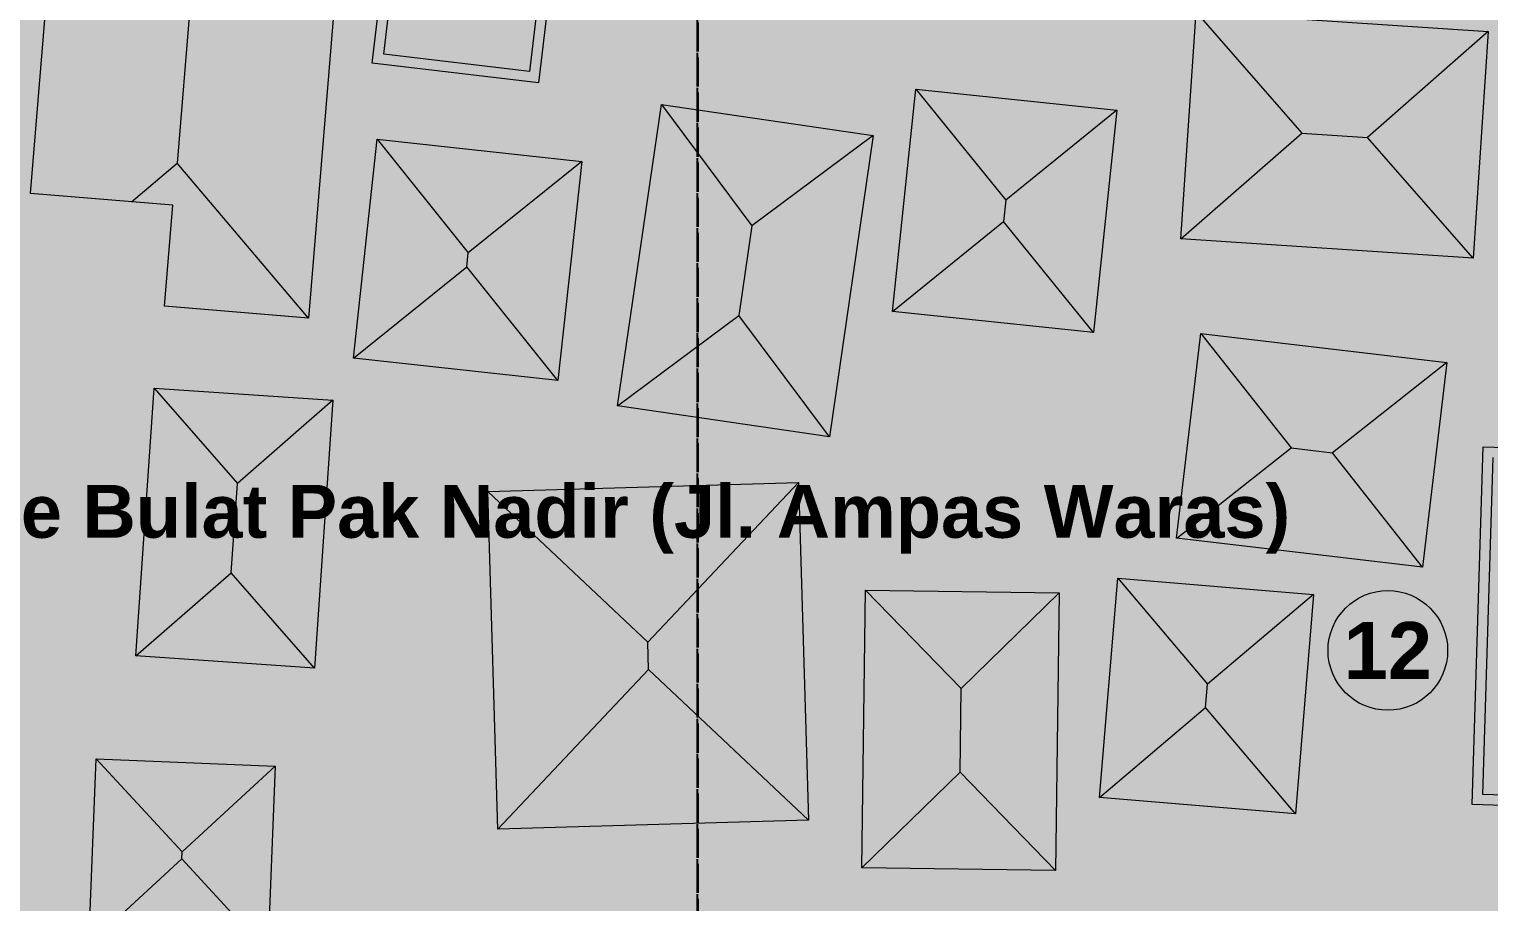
# Model space of a CAD drawing. Header units: metres. Extents: x 305909 to 307171, y 9156037 to 9156671.
# Drawn here: x 306410.9 to 306474.4, y 9156429.1 to 9156467 of the extents above; entities that cross this region are included whole.
import ezdxf
from ezdxf.enums import TextEntityAlignment as Align

# ---------------------------------------------------------------- set-up
doc = ezdxf.new("R2010")
doc.units = ezdxf.units.M
doc.linetypes.add('DASHED', pattern=[1.524, 1.27, -0.254])
doc.linetypes.add('DASHED2', pattern=[0.762, 0.635, -0.127])
for name, color, linetype, lineweight, true_color in [('B-BANGUNAN_PERMUKIMAN', 7, 'Continuous', 13, 0xf0cd8c), ('B-BAYANGAN', 7, 'Continuous', 0, 0x76786c), ('T-BANGUNAN_KLASTER_INTI', 7, 'Continuous', 13, 0xe88c3c), ('T-BANGUNAN_KLASTER_PERLUASAN', 7, 'Continuous', 13, 0xf3b978), ('T-KLASTER_TEMPE_INTI', 7, 'DASHED', 35, 0xd26e14), ('T-KLASTER_UMKM_PERLUASAN', 7, 'DASHED2', 25, 0xe6a046), ('T-NOMOR_ELEMEN', 7, 'Continuous', 18, 0x141414), ('T-TITIK_PRODUSEN', 7, 'Continuous', 30, 0x8c1e0a), ('Z-R-UP', 7, 'Continuous', 0, 0xffecc8), ('Z-R-UT', 7, 'Continuous', 0, 0xffd699)]:
    doc.layers.add(name, color=color, linetype=linetype, lineweight=lineweight, true_color=true_color)
doc.styles.add('ARIALB', font='arialbd.ttf')

msp = doc.modelspace()

# ---------------------------------------------------------------- hatches: boundary and pattern name
at = {"layer": 'B-BANGUNAN_PERMUKIMAN', "true_color": 0xce7852}
h = msp.add_hatch(color=23, dxfattribs=at)
h.dxf.hatch_style = 1
h.paths.add_polyline_path([(306441.059, 9156491.932), (306439.51, 9156484.099), (306435.485, 9156484.894), (306433.092, 9156464.669), (306425.858, 9156465.525), (306427.097, 9156475.998), (306416.282, 9156476.766), (306416.73, 9156483.067), (306427.84, 9156482.278), (306429.192, 9156493.703), (306436.426, 9156492.847), (306441.059, 9156491.932)])
at = {"layer": 'B-BANGUNAN_PERMUKIMAN', "true_color": 0xe6855b}
h = msp.add_hatch(color=23, dxfattribs=at)
h.dxf.hatch_style = 1
h.paths.add_polyline_path([(306417.944, 9156468.083), (306417.374, 9156461.186), (306415.395, 9156459.508), (306411, 9156459.871), (306412.236, 9156474.82), (306417.944, 9156468.083)])
at = {"layer": 'B-BANGUNAN_PERMUKIMAN', "true_color": 0xb36847}
h = msp.add_hatch(color=25, dxfattribs=at)
h.dxf.hatch_style = 1
h.paths.add_polyline_path([(306423.084, 9156454.448), (306417.374, 9156461.186), (306417.944, 9156468.083), (306421.07, 9156470.731), (306424.406, 9156470.455), (306423.084, 9156454.448)])
at = {"layer": 'B-BANGUNAN_PERMUKIMAN', "true_color": 0xe6865b}
h = msp.add_hatch(color=23, dxfattribs=at)
h.dxf.hatch_style = 1
h.paths.add_polyline_path([(306466.266, 9156462.494), (306461.01, 9156457.895), (306461.667, 9156467.751), (306466.266, 9156462.494)])
at = {"layer": 'B-BANGUNAN_PERMUKIMAN', "true_color": 0xe3845a}
h = msp.add_hatch(color=23, dxfattribs=at)
h.dxf.hatch_style = 1
h.paths.add_polyline_path([(306474.367, 9156466.904), (306469.111, 9156462.305), (306466.266, 9156462.494), (306461.667, 9156467.751), (306474.367, 9156466.904)])
at = {"layer": 'B-BANGUNAN_PERMUKIMAN', "true_color": 0xb56948}
h = msp.add_hatch(color=35, dxfattribs=at)
h.dxf.hatch_style = 1
h.paths.add_polyline_path([(306473.71, 9156457.049), (306473.709, 9156457.049), (306469.111, 9156462.305), (306474.367, 9156466.904), (306473.71, 9156457.049)])
at = {"layer": 'B-BANGUNAN_PERMUKIMAN', "true_color": 0xe7865c}
h = msp.add_hatch(color=23, dxfattribs=at)
h.dxf.hatch_style = 1
h.paths.add_polyline_path([(306449.484, 9156464.406), (306453.395, 9156459.579), (306453.298, 9156458.649), (306448.471, 9156454.738), (306448.471, 9156454.738), (306449.484, 9156464.406)])
at = {"layer": 'B-BANGUNAN_PERMUKIMAN', "true_color": 0xe2845a}
h = msp.add_hatch(color=23, dxfattribs=at)
h.dxf.hatch_style = 1
h.paths.add_polyline_path([(306453.395, 9156459.579), (306449.484, 9156464.406), (306458.222, 9156463.49), (306458.222, 9156463.49), (306453.395, 9156459.579)])
at = {"layer": 'B-BANGUNAN_PERMUKIMAN', "true_color": 0xe8875c}
h = msp.add_hatch(color=23, dxfattribs=at)
h.dxf.hatch_style = 1
h.paths.add_polyline_path([(306438.429, 9156463.728), (306442.364, 9156458.455), (306441.798, 9156454.565), (306436.525, 9156450.631), (306438.429, 9156463.728)])
at = {"layer": 'B-BANGUNAN_PERMUKIMAN', "true_color": 0xe18359}
h = msp.add_hatch(color=23, dxfattribs=at)
h.dxf.hatch_style = 1
h.paths.add_polyline_path([(306442.364, 9156458.455), (306438.429, 9156463.728), (306447.637, 9156462.389), (306447.637, 9156462.389), (306442.364, 9156458.455)])
at = {"layer": 'B-BANGUNAN_PERMUKIMAN', "true_color": 0xb46947}
h = msp.add_hatch(color=35, dxfattribs=at)
h.dxf.hatch_style = 1
h.paths.add_polyline_path([(306453.298, 9156458.649), (306453.395, 9156459.579), (306458.222, 9156463.49), (306457.21, 9156453.822), (306453.298, 9156458.649)])
at = {"layer": 'B-BANGUNAN_PERMUKIMAN', "true_color": 0xe7865c}
h = msp.add_hatch(color=23, dxfattribs=at)
h.dxf.hatch_style = 1
h.paths.add_polyline_path([(306426.074, 9156462.22), (306426.074, 9156462.22), (306430.036, 9156457.289), (306429.969, 9156456.674), (306425.038, 9156452.711), (306426.074, 9156462.22)])
at = {"layer": 'B-BANGUNAN_PERMUKIMAN', "true_color": 0xe2845a}
h = msp.add_hatch(color=23, dxfattribs=at)
h.dxf.hatch_style = 1
h.paths.add_polyline_path([(306430.036, 9156457.289), (306426.074, 9156462.22), (306434.967, 9156461.251), (306434.967, 9156461.251), (306430.036, 9156457.289)])
at = {"layer": 'B-BANGUNAN_PERMUKIMAN', "true_color": 0xb36847}
h = msp.add_hatch(color=25, dxfattribs=at)
h.dxf.hatch_style = 1
h.paths.add_polyline_path([(306441.798, 9156454.565), (306442.364, 9156458.455), (306447.637, 9156462.389), (306445.732, 9156449.292), (306441.798, 9156454.565)])
at = {"layer": 'B-BANGUNAN_PERMUKIMAN', "true_color": 0xb86b49}
h = msp.add_hatch(color=35, dxfattribs=at)
h.dxf.hatch_style = 1
h.paths.add_polyline_path([(306466.266, 9156462.494), (306469.111, 9156462.305), (306473.709, 9156457.049), (306461.01, 9156457.895), (306466.266, 9156462.494)])
at = {"layer": 'B-BANGUNAN_PERMUKIMAN', "true_color": 0xb96b49}
h = msp.add_hatch(color=35, dxfattribs=at)
h.dxf.hatch_style = 1
h.paths.add_polyline_path([(306417.374, 9156461.186), (306423.084, 9156454.448), (306416.831, 9156454.965), (306417.194, 9156459.359), (306415.395, 9156459.508), (306417.374, 9156461.186)])
at = {"layer": 'B-BANGUNAN_PERMUKIMAN', "true_color": 0xb46947}
h = msp.add_hatch(color=35, dxfattribs=at)
h.dxf.hatch_style = 1
h.paths.add_polyline_path([(306429.969, 9156456.674), (306430.036, 9156457.289), (306434.967, 9156461.251), (306433.931, 9156451.742), (306429.969, 9156456.674)])
at = {"layer": 'B-BANGUNAN_PERMUKIMAN', "true_color": 0xb96b49}
h = msp.add_hatch(color=35, dxfattribs=at)
h.dxf.hatch_style = 1
h.paths.add_polyline_path([(306453.298, 9156458.649), (306457.21, 9156453.822), (306448.471, 9156454.738), (306453.298, 9156458.649)])
h = msp.add_hatch(color=35, dxfattribs=at)
h.dxf.hatch_style = 1
h.paths.add_polyline_path([(306429.969, 9156456.674), (306433.931, 9156451.742), (306425.038, 9156452.711), (306429.969, 9156456.674)])
at = {"layer": 'B-BANGUNAN_PERMUKIMAN', "true_color": 0xba6c4a}
h = msp.add_hatch(color=35, dxfattribs=at)
h.dxf.hatch_style = 1
h.paths.add_polyline_path([(306436.525, 9156450.631), (306441.798, 9156454.565), (306445.732, 9156449.292), (306436.525, 9156450.631)])
at = {"layer": 'B-BANGUNAN_PERMUKIMAN', "true_color": 0xe7875c}
h = msp.add_hatch(color=23, dxfattribs=at)
h.dxf.hatch_style = 1
h.paths.add_polyline_path([(306465.799, 9156448.803), (306460.822, 9156444.883), (306461.879, 9156453.781), (306465.799, 9156448.803)])
at = {"layer": 'B-BANGUNAN_PERMUKIMAN', "true_color": 0xe2835a}
h = msp.add_hatch(color=23, dxfattribs=at)
h.dxf.hatch_style = 1
h.paths.add_polyline_path([(306467.59, 9156448.59), (306465.799, 9156448.803), (306461.879, 9156453.781), (306472.568, 9156452.511), (306467.59, 9156448.59)])
at = {"layer": 'B-BANGUNAN_PERMUKIMAN', "true_color": 0xb46847}
h = msp.add_hatch(color=25, dxfattribs=at)
h.dxf.hatch_style = 1
h.paths.add_polyline_path([(306471.511, 9156443.613), (306467.59, 9156448.59), (306472.568, 9156452.511), (306472.568, 9156452.511), (306471.511, 9156443.613)])
at = {"layer": 'B-BANGUNAN_PERMUKIMAN', "true_color": 0xe6865b}
h = msp.add_hatch(color=23, dxfattribs=at)
h.dxf.hatch_style = 1
h.paths.add_polyline_path([(306416.382, 9156451.405), (306419.997, 9156447.261), (306419.733, 9156443.379), (306415.588, 9156439.763), (306416.382, 9156451.405)])
at = {"layer": 'B-BANGUNAN_PERMUKIMAN', "true_color": 0xe3845a}
h = msp.add_hatch(color=23, dxfattribs=at)
h.dxf.hatch_style = 1
h.paths.add_polyline_path([(306424.142, 9156450.876), (306419.997, 9156447.261), (306416.382, 9156451.405), (306424.142, 9156450.876)])
at = {"layer": 'B-BANGUNAN_PERMUKIMAN', "true_color": 0xb56948}
h = msp.add_hatch(color=35, dxfattribs=at)
h.dxf.hatch_style = 1
h.paths.add_polyline_path([(306419.733, 9156443.379), (306419.997, 9156447.261), (306424.142, 9156450.876), (306423.348, 9156439.235), (306419.733, 9156443.379)])
at = {"layer": 'B-BANGUNAN_PERMUKIMAN', "true_color": 0xb96c49}
h = msp.add_hatch(color=35, dxfattribs=at)
h.dxf.hatch_style = 1
h.paths.add_polyline_path([(306465.799, 9156448.803), (306467.59, 9156448.59), (306471.511, 9156443.613), (306460.821, 9156444.883), (306460.822, 9156444.883), (306465.799, 9156448.803)])
at = {"layer": 'B-BANGUNAN_PERMUKIMAN', "true_color": 0xce7852}
h = msp.add_hatch(color=23, dxfattribs=at)
h.dxf.hatch_style = 1
h.paths.add_polyline_path([(306484.615, 9156444.571), (306484.442, 9156438.923), (306481.392, 9156439.016), (306481.281, 9156435.41), (306477.855, 9156435.515), (306477.783, 9156433.169), (306473.66, 9156433.295), (306474.136, 9156448.852), (306481.236, 9156448.635), (306481.115, 9156444.678), (306484.615, 9156444.571)])
at = {"layer": 'B-BANGUNAN_PERMUKIMAN', "true_color": 0xe5855b}
h = msp.add_hatch(color=23, dxfattribs=at)
h.dxf.hatch_style = 1
h.paths.add_polyline_path([(306444.382, 9156447.304), (306437.834, 9156440.359), (306430.889, 9156446.907), (306444.382, 9156447.304)])
at = {"layer": 'B-BANGUNAN_PERMUKIMAN', "true_color": 0xe4855b}
h = msp.add_hatch(color=23, dxfattribs=at)
h.dxf.hatch_style = 1
h.paths.add_polyline_path([(306437.834, 9156440.359), (306437.869, 9156439.169), (306431.321, 9156432.224), (306430.889, 9156446.907), (306437.834, 9156440.359)])
at = {"layer": 'B-BANGUNAN_PERMUKIMAN', "true_color": 0xb76a48}
h = msp.add_hatch(color=35, dxfattribs=at)
h.dxf.hatch_style = 1
h.paths.add_polyline_path([(306444.814, 9156432.621), (306444.814, 9156432.621), (306437.869, 9156439.169), (306437.834, 9156440.359), (306444.382, 9156447.304), (306444.814, 9156432.621)])
at = {"layer": 'B-BANGUNAN_PERMUKIMAN', "true_color": 0xb86b49}
h = msp.add_hatch(color=35, dxfattribs=at)
h.dxf.hatch_style = 1
h.paths.add_polyline_path([(306419.733, 9156443.379), (306423.348, 9156439.235), (306423.348, 9156439.234), (306415.588, 9156439.763), (306419.733, 9156443.379)])
at = {"layer": 'B-BANGUNAN_PERMUKIMAN', "true_color": 0xe7865c}
h = msp.add_hatch(color=23, dxfattribs=at)
h.dxf.hatch_style = 1
h.paths.add_polyline_path([(306458.261, 9156443.137), (306462.163, 9156438.526), (306462.079, 9156437.514), (306457.467, 9156433.612), (306458.261, 9156443.137)])
at = {"layer": 'B-BANGUNAN_PERMUKIMAN', "true_color": 0xe3845a}
h = msp.add_hatch(color=23, dxfattribs=at)
h.dxf.hatch_style = 1
h.paths.add_polyline_path([(306462.163, 9156438.526), (306458.261, 9156443.137), (306466.774, 9156442.428), (306462.163, 9156438.526)])
at = {"layer": 'B-BANGUNAN_PERMUKIMAN', "true_color": 0xe5855b}
h = msp.add_hatch(color=23, dxfattribs=at)
h.dxf.hatch_style = 1
h.paths.add_polyline_path([(306447.302, 9156442.613), (306451.456, 9156438.348), (306451.408, 9156434.702), (306447.144, 9156430.548), (306447.302, 9156442.613)])
at = {"layer": 'B-BANGUNAN_PERMUKIMAN', "true_color": 0xe4855b}
h = msp.add_hatch(color=23, dxfattribs=at)
h.dxf.hatch_style = 1
h.paths.add_polyline_path([(306455.721, 9156442.502), (306455.721, 9156442.502), (306451.456, 9156438.348), (306447.302, 9156442.613), (306455.721, 9156442.502)])
at = {"layer": 'B-BANGUNAN_PERMUKIMAN', "true_color": 0xb66a48}
h = msp.add_hatch(color=35, dxfattribs=at)
h.dxf.hatch_style = 1
h.paths.add_polyline_path([(306451.408, 9156434.702), (306451.456, 9156438.348), (306455.721, 9156442.502), (306455.562, 9156430.437), (306455.562, 9156430.437), (306451.408, 9156434.702)])
at = {"layer": 'B-BANGUNAN_PERMUKIMAN', "true_color": 0xb46947}
h = msp.add_hatch(color=35, dxfattribs=at)
h.dxf.hatch_style = 1
h.paths.add_polyline_path([(306462.079, 9156437.514), (306462.163, 9156438.526), (306466.774, 9156442.428), (306466.774, 9156442.428), (306465.981, 9156432.903), (306462.079, 9156437.514)])
at = {"layer": 'B-BANGUNAN_PERMUKIMAN', "true_color": 0xb66a48}
h = msp.add_hatch(color=35, dxfattribs=at)
h.dxf.hatch_style = 1
h.paths.add_polyline_path([(306437.869, 9156439.169), (306444.814, 9156432.621), (306431.321, 9156432.224), (306431.321, 9156432.224), (306437.869, 9156439.169)])
at = {"layer": 'B-BANGUNAN_PERMUKIMAN', "true_color": 0xb86b49}
h = msp.add_hatch(color=35, dxfattribs=at)
h.dxf.hatch_style = 1
h.paths.add_polyline_path([(306462.079, 9156437.514), (306465.981, 9156432.903), (306457.467, 9156433.612), (306462.079, 9156437.514)])
at = {"layer": 'B-BANGUNAN_PERMUKIMAN', "true_color": 0xe6865b}
h = msp.add_hatch(color=23, dxfattribs=at)
h.dxf.hatch_style = 1
h.paths.add_polyline_path([(306417.598, 9156431.244), (306417.586, 9156430.939), (306413.538, 9156427.209), (306413.537, 9156427.209), (306413.867, 9156435.292), (306417.598, 9156431.244)])
at = {"layer": 'B-BANGUNAN_PERMUKIMAN', "true_color": 0xe4855a}
h = msp.add_hatch(color=23, dxfattribs=at)
h.dxf.hatch_style = 1
h.paths.add_polyline_path([(306421.646, 9156434.974), (306417.598, 9156431.244), (306413.867, 9156435.292), (306421.646, 9156434.974)])
at = {"layer": 'B-BANGUNAN_PERMUKIMAN', "true_color": 0xb56948}
h = msp.add_hatch(color=35, dxfattribs=at)
h.dxf.hatch_style = 1
h.paths.add_polyline_path([(306421.316, 9156426.891), (306417.586, 9156430.939), (306417.598, 9156431.244), (306421.646, 9156434.974), (306421.316, 9156426.891)])
at = {"layer": 'B-BANGUNAN_PERMUKIMAN', "true_color": 0xb76a48}
h = msp.add_hatch(color=35, dxfattribs=at)
h.dxf.hatch_style = 1
h.paths.add_polyline_path([(306451.408, 9156434.702), (306455.562, 9156430.437), (306447.144, 9156430.548), (306451.408, 9156434.702)])
at = {"layer": 'B-BANGUNAN_PERMUKIMAN', "true_color": 0xb76a49}
h = msp.add_hatch(color=35, dxfattribs=at)
h.dxf.hatch_style = 1
h.paths.add_polyline_path([(306417.586, 9156430.939), (306421.316, 9156426.891), (306413.538, 9156427.209), (306417.586, 9156430.939)])
at = {"layer": 'B-BAYANGAN', "true_color": 0x76786c}
h = msp.add_hatch(color=8, dxfattribs=at)
h.dxf.hatch_style = 1
h.paths.add_polyline_path([(306441.809, 9156491.182), (306440.26, 9156483.349), (306436.235, 9156484.144), (306433.842, 9156463.919), (306426.608, 9156464.775), (306427.847, 9156475.248), (306417.032, 9156476.016), (306417.48, 9156482.317), (306428.59, 9156481.528), (306429.942, 9156492.953), (306437.176, 9156492.097), (306441.809, 9156491.182)])
h = msp.add_hatch(color=8, dxfattribs=at)
h.dxf.hatch_style = 1
h.paths.add_polyline_path([(306441.809, 9156491.182), (306440.26, 9156483.349), (306436.235, 9156484.144), (306433.842, 9156463.919), (306426.608, 9156464.775), (306427.847, 9156475.248), (306417.032, 9156476.016), (306417.48, 9156482.317), (306428.59, 9156481.528), (306429.942, 9156492.953), (306437.176, 9156492.097), (306441.809, 9156491.182)])
h = msp.add_hatch(color=8, dxfattribs=at)
h.dxf.hatch_style = 1
h.paths.add_polyline_path([(306425.157, 9156469.705), (306423.834, 9156453.698), (306417.581, 9156454.215), (306417.944, 9156458.609), (306411.75, 9156459.121), (306412.986, 9156474.071), (306419.18, 9156473.559), (306418.904, 9156470.222), (306425.157, 9156469.705)])
h = msp.add_hatch(color=8, dxfattribs=at)
h.dxf.hatch_style = 1
h.paths.add_polyline_path([(306425.157, 9156469.705), (306423.834, 9156453.698), (306417.581, 9156454.215), (306417.944, 9156458.609), (306411.75, 9156459.121), (306412.986, 9156474.071), (306419.18, 9156473.559), (306418.904, 9156470.222), (306425.157, 9156469.705)])
h = msp.add_hatch(color=8, dxfattribs=at)
h.dxf.hatch_style = 1
h.paths.add_polyline_path([(306475.117, 9156466.154), (306474.46, 9156456.299), (306461.76, 9156457.145), (306462.417, 9156467.001), (306475.117, 9156466.154)])
h = msp.add_hatch(color=8, dxfattribs=at)
h.dxf.hatch_style = 1
h.paths.add_polyline_path([(306475.117, 9156466.154), (306474.46, 9156456.299), (306461.76, 9156457.145), (306462.417, 9156467.001), (306475.117, 9156466.154)])
h = msp.add_hatch(color=8, dxfattribs=at)
h.dxf.hatch_style = 1
h.paths.add_polyline_path([(306458.972, 9156462.74), (306457.96, 9156453.072), (306449.221, 9156453.988), (306450.234, 9156463.656), (306458.972, 9156462.74)])
h = msp.add_hatch(color=8, dxfattribs=at)
h.dxf.hatch_style = 1
h.paths.add_polyline_path([(306458.972, 9156462.74), (306457.96, 9156453.072), (306449.221, 9156453.988), (306450.234, 9156463.656), (306458.972, 9156462.74)])
h = msp.add_hatch(color=8, dxfattribs=at)
h.dxf.hatch_style = 1
h.paths.add_polyline_path([(306448.387, 9156461.639), (306446.482, 9156448.542), (306437.274, 9156449.881), (306439.179, 9156462.978), (306448.387, 9156461.639)])
h = msp.add_hatch(color=8, dxfattribs=at)
h.dxf.hatch_style = 1
h.paths.add_polyline_path([(306448.387, 9156461.639), (306446.482, 9156448.542), (306437.274, 9156449.881), (306439.179, 9156462.978), (306448.387, 9156461.639)])
h = msp.add_hatch(color=8, dxfattribs=at)
h.dxf.hatch_style = 1
h.paths.add_polyline_path([(306435.717, 9156460.501), (306434.681, 9156450.992), (306425.788, 9156451.961), (306426.823, 9156461.47), (306435.717, 9156460.501)])
h = msp.add_hatch(color=8, dxfattribs=at)
h.dxf.hatch_style = 1
h.paths.add_polyline_path([(306435.717, 9156460.501), (306434.681, 9156450.992), (306425.788, 9156451.961), (306426.823, 9156461.47), (306435.717, 9156460.501)])
h = msp.add_hatch(color=8, dxfattribs=at)
h.dxf.hatch_style = 1
h.paths.add_polyline_path([(306473.318, 9156451.761), (306472.261, 9156442.863), (306461.571, 9156444.133), (306462.629, 9156453.031), (306473.318, 9156451.761)])
h = msp.add_hatch(color=8, dxfattribs=at)
h.dxf.hatch_style = 1
h.paths.add_polyline_path([(306473.318, 9156451.761), (306472.261, 9156442.863), (306461.571, 9156444.133), (306462.629, 9156453.031), (306473.318, 9156451.761)])
h = msp.add_hatch(color=8, dxfattribs=at)
h.dxf.hatch_style = 1
h.paths.add_polyline_path([(306424.892, 9156450.126), (306424.098, 9156438.484), (306416.338, 9156439.013), (306417.132, 9156450.655), (306424.892, 9156450.126)])
h = msp.add_hatch(color=8, dxfattribs=at)
h.dxf.hatch_style = 1
h.paths.add_polyline_path([(306424.892, 9156450.126), (306424.098, 9156438.484), (306416.338, 9156439.013), (306417.132, 9156450.655), (306424.892, 9156450.126)])
h = msp.add_hatch(color=8, dxfattribs=at)
h.dxf.hatch_style = 1
h.paths.add_polyline_path([(306445.564, 9156431.871), (306432.071, 9156431.474), (306431.639, 9156446.157), (306445.133, 9156446.554), (306445.564, 9156431.871)])
h = msp.add_hatch(color=8, dxfattribs=at)
h.dxf.hatch_style = 1
h.paths.add_polyline_path([(306445.564, 9156431.871), (306432.071, 9156431.474), (306431.639, 9156446.157), (306445.133, 9156446.554), (306445.564, 9156431.871)])
h = msp.add_hatch(color=8, dxfattribs=at)
h.dxf.hatch_style = 1
h.paths.add_polyline_path([(306456.471, 9156441.752), (306456.312, 9156429.687), (306447.894, 9156429.798), (306448.052, 9156441.863), (306456.471, 9156441.752)])
h = msp.add_hatch(color=8, dxfattribs=at)
h.dxf.hatch_style = 1
h.paths.add_polyline_path([(306456.471, 9156441.752), (306456.312, 9156429.687), (306447.894, 9156429.798), (306448.052, 9156441.863), (306456.471, 9156441.752)])
h = msp.add_hatch(color=8, dxfattribs=at)
h.dxf.hatch_style = 1
h.paths.add_polyline_path([(306467.524, 9156441.678), (306466.731, 9156432.153), (306458.217, 9156432.862), (306459.011, 9156442.387), (306467.524, 9156441.678)])
h = msp.add_hatch(color=8, dxfattribs=at)
h.dxf.hatch_style = 1
h.paths.add_polyline_path([(306467.524, 9156441.678), (306466.731, 9156432.153), (306458.217, 9156432.862), (306459.011, 9156442.387), (306467.524, 9156441.678)])
h = msp.add_hatch(color=8, dxfattribs=at)
h.dxf.hatch_style = 1
h.paths.add_polyline_path([(306422.396, 9156434.224), (306422.066, 9156426.141), (306414.287, 9156426.459), (306414.617, 9156434.542), (306422.396, 9156434.224)])
h = msp.add_hatch(color=8, dxfattribs=at)
h.dxf.hatch_style = 1
h.paths.add_polyline_path([(306422.396, 9156434.224), (306422.066, 9156426.141), (306414.287, 9156426.459), (306414.617, 9156434.542), (306422.396, 9156434.224)])
at = {"layer": 'T-BANGUNAN_KLASTER_INTI', "true_color": 0xe88428}
h = msp.add_hatch(color=30, dxfattribs=at)
h.dxf.hatch_style = 1
h.paths.add_polyline_path([(306441.059, 9156491.932), (306439.51, 9156484.099), (306435.485, 9156484.894), (306433.092, 9156464.669), (306425.858, 9156465.525), (306427.097, 9156475.998), (306416.282, 9156476.766), (306416.73, 9156483.067), (306427.84, 9156482.278), (306429.192, 9156493.703), (306436.426, 9156492.847), (306441.059, 9156491.932)])
at = {"layer": 'T-BANGUNAN_KLASTER_INTI', "true_color": 0xff932c}
h = msp.add_hatch(color=30, dxfattribs=at)
h.dxf.hatch_style = 1
h.paths.add_polyline_path([(306417.944, 9156468.083), (306417.374, 9156461.186), (306415.395, 9156459.508), (306411, 9156459.871), (306412.236, 9156474.82), (306417.944, 9156468.083)])
at = {"layer": 'T-BANGUNAN_KLASTER_INTI', "true_color": 0xca7322}
h = msp.add_hatch(color=32, dxfattribs=at)
h.dxf.hatch_style = 1
h.paths.add_polyline_path([(306423.084, 9156454.448), (306417.374, 9156461.186), (306417.944, 9156468.083), (306421.07, 9156470.731), (306424.406, 9156470.455), (306423.084, 9156454.448)])
at = {"layer": 'T-BANGUNAN_KLASTER_INTI', "true_color": 0xff942c}
h = msp.add_hatch(color=30, dxfattribs=at)
h.dxf.hatch_style = 1
h.paths.add_polyline_path([(306426.074, 9156462.22), (306426.074, 9156462.22), (306430.036, 9156457.289), (306429.969, 9156456.674), (306425.038, 9156452.711), (306426.074, 9156462.22)])
at = {"layer": 'T-BANGUNAN_KLASTER_INTI', "true_color": 0xff912c}
h = msp.add_hatch(color=30, dxfattribs=at)
h.dxf.hatch_style = 1
h.paths.add_polyline_path([(306430.036, 9156457.289), (306426.074, 9156462.22), (306434.967, 9156461.251), (306434.967, 9156461.251), (306430.036, 9156457.289)])
at = {"layer": 'T-BANGUNAN_KLASTER_INTI', "true_color": 0xd07623}
h = msp.add_hatch(color=32, dxfattribs=at)
h.dxf.hatch_style = 1
h.paths.add_polyline_path([(306417.374, 9156461.186), (306423.084, 9156454.448), (306416.831, 9156454.965), (306417.194, 9156459.359), (306415.395, 9156459.508), (306417.374, 9156461.186)])
at = {"layer": 'T-BANGUNAN_KLASTER_INTI', "true_color": 0xcb7323}
h = msp.add_hatch(color=32, dxfattribs=at)
h.dxf.hatch_style = 1
h.paths.add_polyline_path([(306429.969, 9156456.674), (306430.036, 9156457.289), (306434.967, 9156461.251), (306433.931, 9156451.742), (306429.969, 9156456.674)])
at = {"layer": 'T-BANGUNAN_KLASTER_INTI', "true_color": 0xd07623}
h = msp.add_hatch(color=32, dxfattribs=at)
h.dxf.hatch_style = 1
h.paths.add_polyline_path([(306429.969, 9156456.674), (306433.931, 9156451.742), (306425.038, 9156452.711), (306429.969, 9156456.674)])
at = {"layer": 'T-BANGUNAN_KLASTER_INTI', "true_color": 0xff932c}
h = msp.add_hatch(color=30, dxfattribs=at)
h.dxf.hatch_style = 1
h.paths.add_polyline_path([(306416.382, 9156451.405), (306419.997, 9156447.261), (306419.733, 9156443.379), (306415.588, 9156439.763), (306416.382, 9156451.405)])
at = {"layer": 'T-BANGUNAN_KLASTER_INTI', "true_color": 0xff912c}
h = msp.add_hatch(color=30, dxfattribs=at)
h.dxf.hatch_style = 1
h.paths.add_polyline_path([(306424.142, 9156450.876), (306419.997, 9156447.261), (306416.382, 9156451.405), (306424.142, 9156450.876)])
at = {"layer": 'T-BANGUNAN_KLASTER_INTI', "true_color": 0xcc7423}
h = msp.add_hatch(color=32, dxfattribs=at)
h.dxf.hatch_style = 1
h.paths.add_polyline_path([(306419.733, 9156443.379), (306419.997, 9156447.261), (306424.142, 9156450.876), (306423.348, 9156439.235), (306419.733, 9156443.379)])
at = {"layer": 'T-BANGUNAN_KLASTER_INTI', "true_color": 0xff932c}
h = msp.add_hatch(color=30, dxfattribs=at)
h.dxf.hatch_style = 1
h.paths.add_polyline_path([(306444.382, 9156447.304), (306437.834, 9156440.359), (306430.889, 9156446.907), (306444.382, 9156447.304)])
at = {"layer": 'T-BANGUNAN_KLASTER_INTI', "true_color": 0xff922c}
h = msp.add_hatch(color=30, dxfattribs=at)
h.dxf.hatch_style = 1
h.paths.add_polyline_path([(306437.834, 9156440.359), (306437.869, 9156439.169), (306431.321, 9156432.224), (306430.889, 9156446.907), (306437.834, 9156440.359)])
at = {"layer": 'T-BANGUNAN_KLASTER_INTI', "true_color": 0xce7523}
h = msp.add_hatch(color=32, dxfattribs=at)
h.dxf.hatch_style = 1
h.paths.add_polyline_path([(306444.814, 9156432.621), (306444.814, 9156432.621), (306437.869, 9156439.169), (306437.834, 9156440.359), (306444.382, 9156447.304), (306444.814, 9156432.621)])
at = {"layer": 'T-BANGUNAN_KLASTER_INTI', "true_color": 0xcf7623}
h = msp.add_hatch(color=32, dxfattribs=at)
h.dxf.hatch_style = 1
h.paths.add_polyline_path([(306419.733, 9156443.379), (306423.348, 9156439.235), (306423.348, 9156439.234), (306415.588, 9156439.763), (306419.733, 9156443.379)])
at = {"layer": 'T-BANGUNAN_KLASTER_INTI', "true_color": 0xcc7423}
h = msp.add_hatch(color=32, dxfattribs=at)
h.dxf.hatch_style = 1
h.paths.add_polyline_path([(306437.869, 9156439.169), (306444.814, 9156432.621), (306431.321, 9156432.224), (306431.321, 9156432.224), (306437.869, 9156439.169)])
at = {"layer": 'T-BANGUNAN_KLASTER_INTI', "true_color": 0xff932c}
h = msp.add_hatch(color=30, dxfattribs=at)
h.dxf.hatch_style = 1
h.paths.add_polyline_path([(306417.598, 9156431.244), (306417.586, 9156430.939), (306413.538, 9156427.209), (306413.537, 9156427.209), (306413.867, 9156435.292), (306417.598, 9156431.244)])
at = {"layer": 'T-BANGUNAN_KLASTER_INTI', "true_color": 0xff922c}
h = msp.add_hatch(color=30, dxfattribs=at)
h.dxf.hatch_style = 1
h.paths.add_polyline_path([(306421.646, 9156434.974), (306417.598, 9156431.244), (306413.867, 9156435.292), (306421.646, 9156434.974)])
at = {"layer": 'T-BANGUNAN_KLASTER_INTI', "true_color": 0xcc7423}
h = msp.add_hatch(color=32, dxfattribs=at)
h.dxf.hatch_style = 1
h.paths.add_polyline_path([(306421.316, 9156426.891), (306417.586, 9156430.939), (306417.598, 9156431.244), (306421.646, 9156434.974), (306421.316, 9156426.891)])
at = {"layer": 'T-BANGUNAN_KLASTER_INTI', "true_color": 0xce7523}
h = msp.add_hatch(color=32, dxfattribs=at)
h.dxf.hatch_style = 1
h.paths.add_polyline_path([(306417.586, 9156430.939), (306421.316, 9156426.891), (306413.538, 9156427.209), (306417.586, 9156430.939)])
at = {"layer": 'T-BANGUNAN_KLASTER_PERLUASAN', "true_color": 0xfdb167}
h = msp.add_hatch(color=31, dxfattribs=at)
h.dxf.hatch_style = 1
h.paths.add_polyline_path([(306466.266, 9156462.494), (306461.01, 9156457.895), (306461.667, 9156467.751), (306466.266, 9156462.494)])
at = {"layer": 'T-BANGUNAN_KLASTER_PERLUASAN', "true_color": 0xf9ae65}
h = msp.add_hatch(color=21, dxfattribs=at)
h.dxf.hatch_style = 1
h.paths.add_polyline_path([(306474.367, 9156466.904), (306469.111, 9156462.305), (306466.266, 9156462.494), (306461.667, 9156467.751), (306474.367, 9156466.904)])
at = {"layer": 'T-BANGUNAN_KLASTER_PERLUASAN', "true_color": 0xc68a50}
h = msp.add_hatch(color=23, dxfattribs=at)
h.dxf.hatch_style = 1
h.paths.add_polyline_path([(306473.71, 9156457.049), (306473.709, 9156457.049), (306469.111, 9156462.305), (306474.367, 9156466.904), (306473.71, 9156457.049)])
at = {"layer": 'T-BANGUNAN_KLASTER_PERLUASAN', "true_color": 0xfeb167}
h = msp.add_hatch(color=31, dxfattribs=at)
h.dxf.hatch_style = 1
h.paths.add_polyline_path([(306449.484, 9156464.406), (306453.395, 9156459.579), (306453.298, 9156458.649), (306448.471, 9156454.738), (306448.471, 9156454.738), (306449.484, 9156464.406)])
at = {"layer": 'T-BANGUNAN_KLASTER_PERLUASAN', "true_color": 0xf8ad65}
h = msp.add_hatch(color=21, dxfattribs=at)
h.dxf.hatch_style = 1
h.paths.add_polyline_path([(306453.395, 9156459.579), (306449.484, 9156464.406), (306458.222, 9156463.49), (306458.222, 9156463.49), (306453.395, 9156459.579)])
at = {"layer": 'T-BANGUNAN_KLASTER_PERLUASAN', "true_color": 0xfeb267}
h = msp.add_hatch(color=31, dxfattribs=at)
h.dxf.hatch_style = 1
h.paths.add_polyline_path([(306438.429, 9156463.728), (306442.364, 9156458.455), (306441.798, 9156454.565), (306436.525, 9156450.631), (306438.429, 9156463.728)])
at = {"layer": 'T-BANGUNAN_KLASTER_PERLUASAN', "true_color": 0xf7ad64}
h = msp.add_hatch(color=21, dxfattribs=at)
h.dxf.hatch_style = 1
h.paths.add_polyline_path([(306442.364, 9156458.455), (306438.429, 9156463.728), (306447.637, 9156462.389), (306447.637, 9156462.389), (306442.364, 9156458.455)])
at = {"layer": 'T-BANGUNAN_KLASTER_PERLUASAN', "true_color": 0xc58a50}
h = msp.add_hatch(color=23, dxfattribs=at)
h.dxf.hatch_style = 1
h.paths.add_polyline_path([(306453.298, 9156458.649), (306453.395, 9156459.579), (306458.222, 9156463.49), (306457.21, 9156453.822), (306453.298, 9156458.649)])
at = {"layer": 'T-BANGUNAN_KLASTER_PERLUASAN', "true_color": 0xc58950}
h = msp.add_hatch(color=23, dxfattribs=at)
h.dxf.hatch_style = 1
h.paths.add_polyline_path([(306441.798, 9156454.565), (306442.364, 9156458.455), (306447.637, 9156462.389), (306445.732, 9156449.292), (306441.798, 9156454.565)])
at = {"layer": 'T-BANGUNAN_KLASTER_PERLUASAN', "true_color": 0xca8d52}
h = msp.add_hatch(color=33, dxfattribs=at)
h.dxf.hatch_style = 1
h.paths.add_polyline_path([(306466.266, 9156462.494), (306469.111, 9156462.305), (306473.709, 9156457.049), (306461.01, 9156457.895), (306466.266, 9156462.494)])
at = {"layer": 'T-BANGUNAN_KLASTER_PERLUASAN', "true_color": 0xcb8e52}
h = msp.add_hatch(color=33, dxfattribs=at)
h.dxf.hatch_style = 1
h.paths.add_polyline_path([(306453.298, 9156458.649), (306457.21, 9156453.822), (306448.471, 9156454.738), (306453.298, 9156458.649)])
at = {"layer": 'T-BANGUNAN_KLASTER_PERLUASAN', "true_color": 0xcc8e53}
h = msp.add_hatch(color=33, dxfattribs=at)
h.dxf.hatch_style = 1
h.paths.add_polyline_path([(306436.525, 9156450.631), (306441.798, 9156454.565), (306445.732, 9156449.292), (306436.525, 9156450.631)])
at = {"layer": 'T-BANGUNAN_KLASTER_PERLUASAN', "true_color": 0xfeb167}
h = msp.add_hatch(color=31, dxfattribs=at)
h.dxf.hatch_style = 1
h.paths.add_polyline_path([(306465.799, 9156448.803), (306460.822, 9156444.883), (306461.879, 9156453.781), (306465.799, 9156448.803)])
at = {"layer": 'T-BANGUNAN_KLASTER_PERLUASAN', "true_color": 0xf8ad65}
h = msp.add_hatch(color=21, dxfattribs=at)
h.dxf.hatch_style = 1
h.paths.add_polyline_path([(306467.59, 9156448.59), (306465.799, 9156448.803), (306461.879, 9156453.781), (306472.568, 9156452.511), (306467.59, 9156448.59)])
at = {"layer": 'T-BANGUNAN_KLASTER_PERLUASAN', "true_color": 0xc58a50}
h = msp.add_hatch(color=23, dxfattribs=at)
h.dxf.hatch_style = 1
h.paths.add_polyline_path([(306471.511, 9156443.613), (306467.59, 9156448.59), (306472.568, 9156452.511), (306472.568, 9156452.511), (306471.511, 9156443.613)])
at = {"layer": 'T-BANGUNAN_KLASTER_PERLUASAN', "true_color": 0xcb8e52}
h = msp.add_hatch(color=33, dxfattribs=at)
h.dxf.hatch_style = 1
h.paths.add_polyline_path([(306465.799, 9156448.803), (306467.59, 9156448.59), (306471.511, 9156443.613), (306460.821, 9156444.883), (306460.822, 9156444.883), (306465.799, 9156448.803)])
at = {"layer": 'T-BANGUNAN_KLASTER_PERLUASAN', "true_color": 0xe29e5c}
h = msp.add_hatch(color=33, dxfattribs=at)
h.dxf.hatch_style = 1
h.paths.add_polyline_path([(306484.615, 9156444.571), (306484.442, 9156438.923), (306481.392, 9156439.016), (306481.281, 9156435.41), (306477.855, 9156435.515), (306477.783, 9156433.169), (306473.66, 9156433.295), (306474.136, 9156448.852), (306481.236, 9156448.635), (306481.115, 9156444.678), (306484.615, 9156444.571)])
at = {"layer": 'T-BANGUNAN_KLASTER_PERLUASAN', "true_color": 0xfdb167}
h = msp.add_hatch(color=31, dxfattribs=at)
h.dxf.hatch_style = 1
h.paths.add_polyline_path([(306458.261, 9156443.137), (306462.163, 9156438.526), (306462.079, 9156437.514), (306457.467, 9156433.612), (306458.261, 9156443.137)])
at = {"layer": 'T-BANGUNAN_KLASTER_PERLUASAN', "true_color": 0xf9ae65}
h = msp.add_hatch(color=21, dxfattribs=at)
h.dxf.hatch_style = 1
h.paths.add_polyline_path([(306462.163, 9156438.526), (306458.261, 9156443.137), (306466.774, 9156442.428), (306462.163, 9156438.526)])
at = {"layer": 'T-BANGUNAN_KLASTER_PERLUASAN', "true_color": 0xfbb066}
h = msp.add_hatch(color=31, dxfattribs=at)
h.dxf.hatch_style = 1
h.paths.add_polyline_path([(306447.302, 9156442.613), (306451.456, 9156438.348), (306451.408, 9156434.702), (306447.144, 9156430.548), (306447.302, 9156442.613)])
at = {"layer": 'T-BANGUNAN_KLASTER_PERLUASAN', "true_color": 0xfbaf66}
h = msp.add_hatch(color=21, dxfattribs=at)
h.dxf.hatch_style = 1
h.paths.add_polyline_path([(306455.721, 9156442.502), (306455.721, 9156442.502), (306451.456, 9156438.348), (306447.302, 9156442.613), (306455.721, 9156442.502)])
at = {"layer": 'T-BANGUNAN_KLASTER_PERLUASAN', "true_color": 0xc88b51}
h = msp.add_hatch(color=23, dxfattribs=at)
h.dxf.hatch_style = 1
h.paths.add_polyline_path([(306451.408, 9156434.702), (306451.456, 9156438.348), (306455.721, 9156442.502), (306455.562, 9156430.437), (306455.562, 9156430.437), (306451.408, 9156434.702)])
at = {"layer": 'T-BANGUNAN_KLASTER_PERLUASAN', "true_color": 0xc68a50}
h = msp.add_hatch(color=23, dxfattribs=at)
h.dxf.hatch_style = 1
h.paths.add_polyline_path([(306462.079, 9156437.514), (306462.163, 9156438.526), (306466.774, 9156442.428), (306466.774, 9156442.428), (306465.981, 9156432.903), (306462.079, 9156437.514)])
at = {"layer": 'T-BANGUNAN_KLASTER_PERLUASAN', "true_color": 0xca8d52}
h = msp.add_hatch(color=33, dxfattribs=at)
h.dxf.hatch_style = 1
h.paths.add_polyline_path([(306462.079, 9156437.514), (306465.981, 9156432.903), (306457.467, 9156433.612), (306462.079, 9156437.514)])
at = {"layer": 'T-BANGUNAN_KLASTER_PERLUASAN', "true_color": 0xc88c51}
h = msp.add_hatch(color=23, dxfattribs=at)
h.dxf.hatch_style = 1
h.paths.add_polyline_path([(306451.408, 9156434.702), (306455.562, 9156430.437), (306447.144, 9156430.548), (306451.408, 9156434.702)])
at = {"layer": 'T-NOMOR_ELEMEN', "true_color": 0xffffff}
h = msp.add_hatch(color=7, dxfattribs=at)
h.dxf.hatch_style = 1
edge = h.paths.add_edge_path()
edge.add_arc((306470, 9156440), 2.6, 0, 360)
at = {"layer": 'Z-R-UP', "true_color": 0xeee8c4}
h = msp.add_hatch(color=254, dxfattribs=at)
h.dxf.hatch_style = 1
h.paths.add_polyline_path([(306440, 9156532.835), (306453.061, 9156530.08), (306455.788, 9156529.715), (306458.481, 9156529.505), (306471.945, 9156528.538), (306504.834, 9156523.084), (306560, 9156512.617), (306560, 9156329.629), (306536.031, 9156332.219), (306513.124, 9156334.559), (306492.355, 9156337.55), (306485.257, 9156338.295), (306440.226, 9156340.291), (306440, 9156340.326), (306440, 9156380), (306440, 9156532.835), (306440, 9156532.835)])
at = {"layer": 'Z-R-UT', "true_color": 0xf6dcac}
h = msp.add_hatch(color=41, dxfattribs=at)
h.dxf.hatch_style = 1
h.paths.add_polyline_path([(306385.919, 9156542.76), (306424.61, 9156536.081), (306424.61, 9156536.081), (306440, 9156532.835), (306440, 9156532.835), (306440, 9156532.835), (306440, 9156380), (306440, 9156380), (306440, 9156380), (306385.919, 9156380), (306385.919, 9156466.63), (306386.344, 9156466.524), (306386.561, 9156467.851), (306386.602, 9156468.043), (306386.661, 9156468.23), (306386.739, 9156468.41), (306386.834, 9156468.582), (306386.945, 9156468.744), (306387.072, 9156468.894), (306387.213, 9156469.031), (306387.366, 9156469.153), (306387.531, 9156469.26), (306387.705, 9156469.35), (306387.888, 9156469.422), (306388.076, 9156469.476), (306388.27, 9156469.512), (306388.465, 9156469.528), (306388.661, 9156469.526), (306388.856, 9156469.504), (306398.831, 9156467.878), (306399.406, 9156469.094), (306399.968, 9156470.665), (306400.373, 9156472.283), (306400.618, 9156473.934), (306400.7, 9156475.6), (306400.638, 9156476.859), (306391.105, 9156478.896), (306390.915, 9156478.946), (306390.731, 9156479.015), (306390.555, 9156479.101), (306390.388, 9156479.205), (306390.232, 9156479.324), (306390.089, 9156479.458), (306389.959, 9156479.605), (306389.844, 9156479.764), (306389.746, 9156479.934), (306389.664, 9156480.113), (306389.601, 9156480.298), (306389.556, 9156480.489), (306389.53, 9156480.684), (306389.523, 9156480.88), (306389.535, 9156481.076), (306389.567, 9156481.27), (306390.119, 9156483.854), (306385.919, 9156484.648), (306385.919, 9156542.76)])

# ---------------------------------------------------------------- linework, layer by layer
at = {"layer": 'B-BANGUNAN_PERMUKIMAN', "color": 17, "lineweight": 9, "true_color": 0x71422d}
for p, q in [((306417.944, 9156468.083), (306417.374, 9156461.186)), ((306461.667, 9156467.751), (306466.266, 9156462.494)), ((306474.367, 9156466.904), (306469.111, 9156462.305)), ((306449.484, 9156464.406), (306453.395, 9156459.579)), ((306438.429, 9156463.728), (306442.364, 9156458.455)), ((306458.222, 9156463.49), (306453.395, 9156459.579)), ((306426.074, 9156462.22), (306430.036, 9156457.289)), ((306447.637, 9156462.389), (306442.364, 9156458.455)), ((306461.01, 9156457.895), (306466.266, 9156462.494)), ((306466.266, 9156462.494), (306469.111, 9156462.305)), ((306473.709, 9156457.049), (306469.111, 9156462.305)), ((306415.395, 9156459.508), (306417.374, 9156461.186)), ((306423.084, 9156454.448), (306417.374, 9156461.186)), ((306434.967, 9156461.251), (306430.036, 9156457.289)), ((306453.395, 9156459.579), (306453.298, 9156458.649)), ((306442.364, 9156458.455), (306441.798, 9156454.565)), ((306448.471, 9156454.738), (306453.298, 9156458.649)), ((306457.21, 9156453.822), (306453.298, 9156458.649)), ((306429.969, 9156456.674), (306430.036, 9156457.289)), ((306425.038, 9156452.711), (306429.969, 9156456.674)), ((306433.931, 9156451.742), (306429.969, 9156456.674)), ((306436.525, 9156450.631), (306441.798, 9156454.565)), ((306445.732, 9156449.292), (306441.798, 9156454.565)), ((306461.879, 9156453.781), (306465.799, 9156448.803)), ((306472.568, 9156452.511), (306467.59, 9156448.59)), ((306416.382, 9156451.405), (306419.997, 9156447.261)), ((306424.142, 9156450.876), (306419.997, 9156447.261)), ((306460.822, 9156444.883), (306465.799, 9156448.803)), ((306465.799, 9156448.803), (306467.59, 9156448.59)), ((306471.511, 9156443.613), (306467.59, 9156448.59)), ((306419.733, 9156443.379), (306419.997, 9156447.261)), ((306430.889, 9156446.907), (306437.834, 9156440.359)), ((306444.382, 9156447.304), (306437.834, 9156440.359)), ((306415.588, 9156439.763), (306419.733, 9156443.379)), ((306423.348, 9156439.235), (306419.733, 9156443.379)), ((306458.261, 9156443.137), (306462.163, 9156438.526)), ((306447.302, 9156442.613), (306451.456, 9156438.348)), ((306455.721, 9156442.502), (306451.456, 9156438.348)), ((306466.774, 9156442.428), (306462.163, 9156438.526)), ((306437.869, 9156439.169), (306437.834, 9156440.359)), ((306431.321, 9156432.224), (306437.869, 9156439.169)), ((306444.814, 9156432.621), (306437.869, 9156439.169)), ((306451.408, 9156434.702), (306451.456, 9156438.348)), ((306462.079, 9156437.514), (306462.163, 9156438.526)), ((306457.467, 9156433.612), (306462.079, 9156437.514)), ((306465.981, 9156432.903), (306462.079, 9156437.514)), ((306413.867, 9156435.292), (306417.598, 9156431.244)), ((306421.646, 9156434.974), (306417.598, 9156431.244)), ((306447.144, 9156430.548), (306451.408, 9156434.702)), ((306455.562, 9156430.437), (306451.408, 9156434.702)), ((306417.586, 9156430.939), (306417.598, 9156431.244)), ((306413.538, 9156427.209), (306417.586, 9156430.939)), ((306421.316, 9156426.891), (306417.586, 9156430.939))]:
    msp.add_line(p, q, dxfattribs=at)
at = {"layer": 'B-BANGUNAN_PERMUKIMAN', "color": 17, "lineweight": 13, "true_color": 0x71422d}
for points in [[(306441.059, 9156491.932), (306439.51, 9156484.099), (306435.485, 9156484.894), (306433.092, 9156464.669), (306425.858, 9156465.525), (306427.097, 9156475.998), (306416.282, 9156476.766), (306416.73, 9156483.067), (306427.84, 9156482.278), (306429.192, 9156493.703), (306436.426, 9156492.847), (306441.059, 9156491.932)], [(306424.407, 9156470.455), (306423.084, 9156454.448), (306416.831, 9156454.965), (306417.194, 9156459.359), (306411, 9156459.871), (306412.236, 9156474.821), (306418.43, 9156474.309), (306418.154, 9156470.972), (306424.407, 9156470.455)], [(306474.367, 9156466.904), (306473.71, 9156457.049), (306461.01, 9156457.895), (306461.667, 9156467.751), (306474.367, 9156466.904)], [(306458.222, 9156463.49), (306457.21, 9156453.822), (306448.471, 9156454.738), (306449.484, 9156464.406), (306458.222, 9156463.49)], [(306447.637, 9156462.389), (306445.732, 9156449.292), (306436.524, 9156450.631), (306438.429, 9156463.728), (306447.637, 9156462.389)], [(306434.967, 9156461.251), (306433.931, 9156451.742), (306425.038, 9156452.711), (306426.073, 9156462.22), (306434.967, 9156461.251)], [(306472.568, 9156452.511), (306471.511, 9156443.613), (306460.821, 9156444.883), (306461.879, 9156453.781), (306472.568, 9156452.511)], [(306424.142, 9156450.876), (306423.348, 9156439.234), (306415.588, 9156439.763), (306416.382, 9156451.405), (306424.142, 9156450.876)], [(306484.615, 9156444.571), (306484.442, 9156438.923), (306481.392, 9156439.016), (306481.281, 9156435.41), (306477.855, 9156435.515), (306477.783, 9156433.169), (306473.66, 9156433.295), (306474.136, 9156448.852), (306481.236, 9156448.635), (306481.115, 9156444.678), (306484.615, 9156444.571)], [(306444.814, 9156432.621), (306431.321, 9156432.224), (306430.889, 9156446.907), (306444.383, 9156447.304), (306444.814, 9156432.621)], [(306466.774, 9156442.428), (306465.981, 9156432.903), (306457.467, 9156433.612), (306458.261, 9156443.137), (306466.774, 9156442.428)], [(306455.721, 9156442.502), (306455.562, 9156430.437), (306447.144, 9156430.548), (306447.302, 9156442.613), (306455.721, 9156442.502)], [(306421.646, 9156434.974), (306421.316, 9156426.891), (306413.537, 9156427.209), (306413.867, 9156435.292), (306421.646, 9156434.974)]]:
    msp.add_lwpolyline(points, close=True, dxfattribs=at)
at = {"layer": 'B-BANGUNAN_PERMUKIMAN', "color": 11, "lineweight": 9, "true_color": 0xf38d60}
for points in [[(306435.038, 9156484.947), (306432.698, 9156465.169), (306426.358, 9156465.919), (306427.544, 9156475.945)], [(306477.347, 9156433.632), (306474.123, 9156433.731), (306474.572, 9156448.389)]]:
    msp.add_lwpolyline(points, dxfattribs=at)
at = {"layer": 'T-BANGUNAN_KLASTER_INTI', "color": 36, "lineweight": 9, "true_color": 0x7f4816}
for p, q in [((306417.944, 9156468.083), (306417.374, 9156461.186)), ((306426.074, 9156462.22), (306430.036, 9156457.289)), ((306415.395, 9156459.508), (306417.374, 9156461.186)), ((306423.084, 9156454.448), (306417.374, 9156461.186)), ((306434.967, 9156461.251), (306430.036, 9156457.289)), ((306429.969, 9156456.674), (306430.036, 9156457.289)), ((306425.038, 9156452.711), (306429.969, 9156456.674)), ((306433.931, 9156451.742), (306429.969, 9156456.674)), ((306416.382, 9156451.405), (306419.997, 9156447.261)), ((306424.142, 9156450.876), (306419.997, 9156447.261)), ((306419.733, 9156443.379), (306419.997, 9156447.261)), ((306430.889, 9156446.907), (306437.834, 9156440.359)), ((306444.382, 9156447.304), (306437.834, 9156440.359)), ((306415.588, 9156439.763), (306419.733, 9156443.379)), ((306423.348, 9156439.235), (306419.733, 9156443.379)), ((306437.869, 9156439.169), (306437.834, 9156440.359)), ((306431.321, 9156432.224), (306437.869, 9156439.169)), ((306444.814, 9156432.621), (306437.869, 9156439.169)), ((306413.867, 9156435.292), (306417.598, 9156431.244)), ((306421.646, 9156434.974), (306417.598, 9156431.244)), ((306417.586, 9156430.939), (306417.598, 9156431.244)), ((306413.538, 9156427.209), (306417.586, 9156430.939)), ((306421.316, 9156426.891), (306417.586, 9156430.939))]:
    msp.add_line(p, q, dxfattribs=at)
at = {"layer": 'T-BANGUNAN_KLASTER_INTI', "color": 36, "lineweight": 13, "true_color": 0x7f4816}
for points in [[(306441.059, 9156491.932), (306439.51, 9156484.099), (306435.485, 9156484.894), (306433.092, 9156464.669), (306425.858, 9156465.525), (306427.097, 9156475.998), (306416.282, 9156476.766), (306416.73, 9156483.067), (306427.84, 9156482.278), (306429.192, 9156493.703), (306436.426, 9156492.847), (306441.059, 9156491.932)], [(306424.407, 9156470.455), (306423.084, 9156454.448), (306416.831, 9156454.965), (306417.194, 9156459.359), (306411, 9156459.871), (306412.236, 9156474.821), (306418.43, 9156474.309), (306418.154, 9156470.972), (306424.407, 9156470.455)], [(306434.967, 9156461.251), (306433.931, 9156451.742), (306425.038, 9156452.711), (306426.073, 9156462.22), (306434.967, 9156461.251)], [(306424.142, 9156450.876), (306423.348, 9156439.234), (306415.588, 9156439.763), (306416.382, 9156451.405), (306424.142, 9156450.876)], [(306444.814, 9156432.621), (306431.321, 9156432.224), (306430.889, 9156446.907), (306444.383, 9156447.304), (306444.814, 9156432.621)], [(306421.646, 9156434.974), (306421.316, 9156426.891), (306413.537, 9156427.209), (306413.867, 9156435.292), (306421.646, 9156434.974)]]:
    msp.add_lwpolyline(points, close=True, dxfattribs=at)
at = {"layer": 'T-BANGUNAN_KLASTER_INTI', "color": 30, "lineweight": 9, "true_color": 0xff9b2f}
msp.add_lwpolyline([(306435.038, 9156484.947), (306432.698, 9156465.169), (306426.358, 9156465.919), (306427.544, 9156475.945)], dxfattribs=at)
at = {"layer": 'T-BANGUNAN_KLASTER_PERLUASAN', "color": 27, "lineweight": 9, "true_color": 0x7c5632}
for p, q in [((306461.667, 9156467.751), (306466.266, 9156462.494)), ((306474.367, 9156466.904), (306469.111, 9156462.305)), ((306449.484, 9156464.406), (306453.395, 9156459.579)), ((306438.429, 9156463.728), (306442.364, 9156458.455)), ((306458.222, 9156463.49), (306453.395, 9156459.579)), ((306447.637, 9156462.389), (306442.364, 9156458.455)), ((306461.01, 9156457.895), (306466.266, 9156462.494)), ((306466.266, 9156462.494), (306469.111, 9156462.305)), ((306473.709, 9156457.049), (306469.111, 9156462.305)), ((306453.395, 9156459.579), (306453.298, 9156458.649)), ((306442.364, 9156458.455), (306441.798, 9156454.565)), ((306448.471, 9156454.738), (306453.298, 9156458.649)), ((306457.21, 9156453.822), (306453.298, 9156458.649)), ((306436.525, 9156450.631), (306441.798, 9156454.565)), ((306445.732, 9156449.292), (306441.798, 9156454.565)), ((306461.879, 9156453.781), (306465.799, 9156448.803)), ((306472.568, 9156452.511), (306467.59, 9156448.59)), ((306460.822, 9156444.883), (306465.799, 9156448.803)), ((306465.799, 9156448.803), (306467.59, 9156448.59)), ((306471.511, 9156443.613), (306467.59, 9156448.59)), ((306458.261, 9156443.137), (306462.163, 9156438.526)), ((306447.302, 9156442.613), (306451.456, 9156438.348)), ((306455.721, 9156442.502), (306451.456, 9156438.348)), ((306466.774, 9156442.428), (306462.163, 9156438.526)), ((306451.408, 9156434.702), (306451.456, 9156438.348)), ((306462.079, 9156437.514), (306462.163, 9156438.526)), ((306457.467, 9156433.612), (306462.079, 9156437.514)), ((306465.981, 9156432.903), (306462.079, 9156437.514)), ((306447.144, 9156430.548), (306451.408, 9156434.702)), ((306455.562, 9156430.437), (306451.408, 9156434.702))]:
    msp.add_line(p, q, dxfattribs=at)
at = {"layer": 'T-BANGUNAN_KLASTER_PERLUASAN', "color": 27, "lineweight": 13, "true_color": 0x7c5632}
for points in [[(306474.367, 9156466.904), (306473.71, 9156457.049), (306461.01, 9156457.895), (306461.667, 9156467.751), (306474.367, 9156466.904)], [(306458.222, 9156463.49), (306457.21, 9156453.822), (306448.471, 9156454.738), (306449.484, 9156464.406), (306458.222, 9156463.49)], [(306447.637, 9156462.389), (306445.732, 9156449.292), (306436.524, 9156450.631), (306438.429, 9156463.728), (306447.637, 9156462.389)], [(306472.568, 9156452.511), (306471.511, 9156443.613), (306460.821, 9156444.883), (306461.879, 9156453.781), (306472.568, 9156452.511)], [(306484.615, 9156444.571), (306484.442, 9156438.923), (306481.392, 9156439.016), (306481.281, 9156435.41), (306477.855, 9156435.515), (306477.783, 9156433.169), (306473.66, 9156433.295), (306474.136, 9156448.852), (306481.236, 9156448.635), (306481.115, 9156444.678), (306484.615, 9156444.571)], [(306466.774, 9156442.428), (306465.981, 9156432.903), (306457.467, 9156433.612), (306458.261, 9156443.137), (306466.774, 9156442.428)], [(306455.721, 9156442.502), (306455.562, 9156430.437), (306447.144, 9156430.548), (306447.302, 9156442.613), (306455.721, 9156442.502)]]:
    msp.add_lwpolyline(points, close=True, dxfattribs=at)
at = {"layer": 'T-BANGUNAN_KLASTER_PERLUASAN', "color": 31, "lineweight": 9, "true_color": 0xffba6c}
msp.add_lwpolyline([(306477.347, 9156433.632), (306474.123, 9156433.731), (306474.572, 9156448.389)], dxfattribs=at)
at = {"layer": 'T-KLASTER_TEMPE_INTI'}
msp.add_lwpolyline([(306385.74, 9156542.791), (306424.61, 9156536.081), (306424.61, 9156536.081), (306440, 9156532.835), (306440, 9156532.835), (306440, 9156532.835), (306440, 9156380), (306440, 9156380), (306440, 9156380), (306360, 9156380)], dxfattribs=at)
at = {"layer": 'T-KLASTER_UMKM_PERLUASAN'}
msp.add_lwpolyline([(306440, 9156340.326), (306440, 9156380), (306440, 9156532.835), (306440, 9156532.835), (306453.061, 9156530.08), (306455.788, 9156529.715), (306458.481, 9156529.505), (306471.945, 9156528.538), (306504.834, 9156523.084), (306560, 9156512.617), (306560, 9156329.629), (306536.031, 9156332.219), (306513.124, 9156334.559), (306492.355, 9156337.55), (306485.257, 9156338.295), (306440.226, 9156340.291), (306440, 9156340.326)], close=True, dxfattribs=at)
at = {"layer": 'T-NOMOR_ELEMEN'}
msp.add_circle((306470, 9156440), 2.6, dxfattribs=at)

# ---------------------------------------------------------------- texts
at = {"layer": 'T-NOMOR_ELEMEN', "style": 'ARIALB'}
msp.add_text('12', height=2.47, dxfattribs=at).set_placement((306470, 9156440), align=Align.MIDDLE_CENTER)
at = {"layer": 'T-TITIK_PRODUSEN', "color": 26, "true_color": 0x8c1e0a, "insert": (306384.7, 9156445.7), "char_height": 2.3, "attachment_point": 4, "style": 'ARIALB', "bg_fill": 1, "box_fill_scale": 1.25, "bg_fill_color": 7, "bg_fill_true_color": 16777215, "bg_fill_transparency": 0}
msp.add_mtext('T2  Keripik Tempe Bulat Pak Nadir (Jl. Ampas Waras)', dxfattribs=at)

doc.saveas('drawing.dxf')
